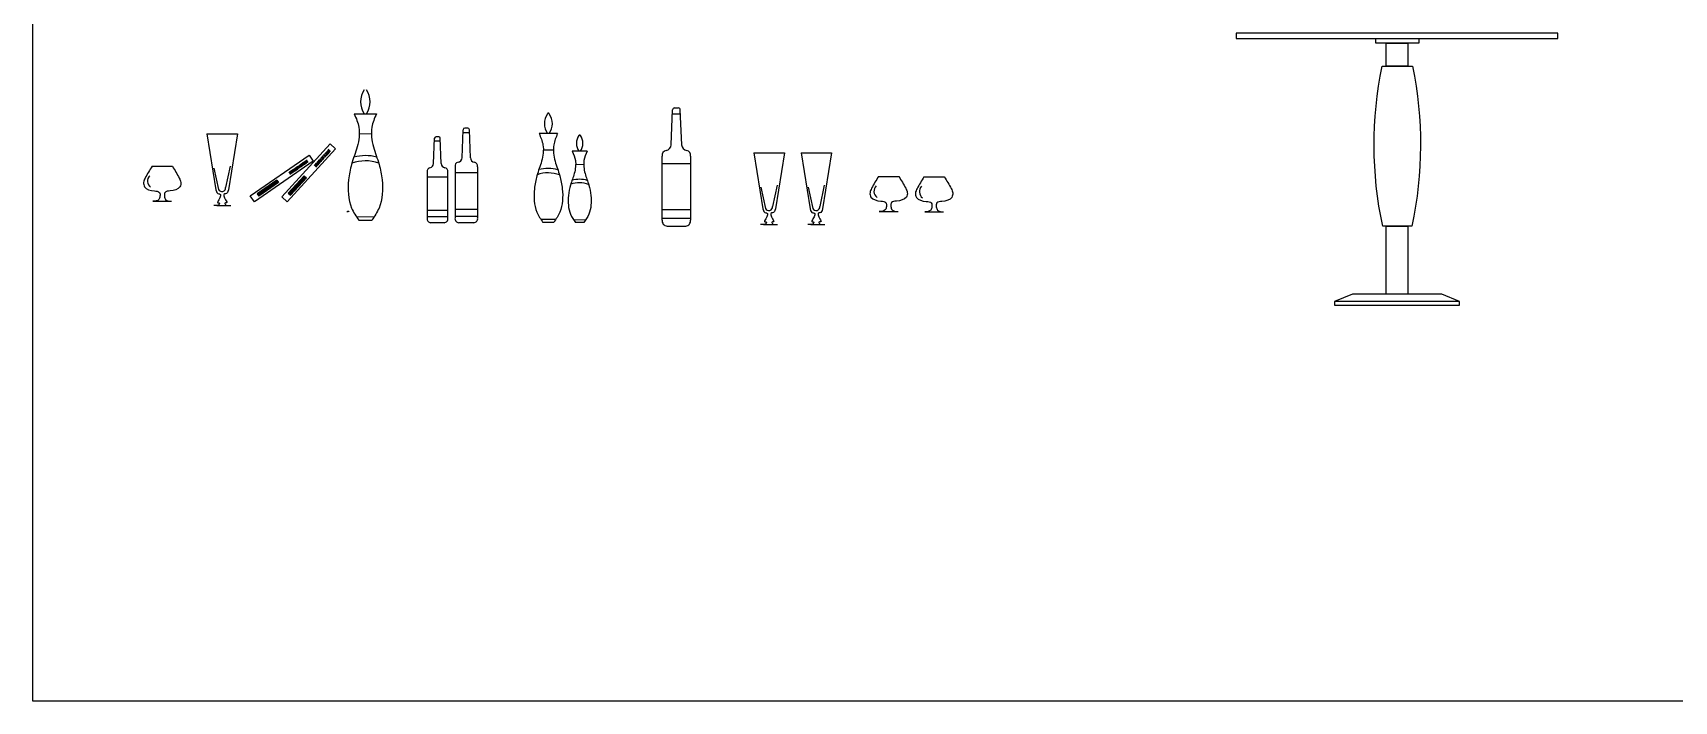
# Model space of a CAD drawing. Extents: x -42728 to 99010, y -18674 to 47645.
# Drawn here: x 73265 to 77854, y 31852 to 33720 of the extents above; entities that cross this region are included whole.
import ezdxf

# ---------------------------------------------------------------- set-up
doc = ezdxf.new("R2010")
doc.units = 0
doc.header["$LTSCALE"] = 100
doc.header["$MEASUREMENT"] = 0
doc.layers.get('0').update_dxf_attribs({"linetype": 'CONTINUOUS'})
for name, color, linetype in [('PUB_DIM', 3, 'CONTINUOUS'), ('PUB_TEXT', 7, 'CONTINUOUS'), ('QIANG', 7, 'CONTINUOUS'), ('WINDOW', 2, 'CONTINUOUS')]:
    doc.layers.add(name, color=color, linetype=linetype)

# ---------------------------------------------------------------- blocks, each defined once
blk = doc.blocks.new('ETA00020')
blk.add_line((626.3, 10.5), (276.5, 10.5))
for points in [[(1.5, 745.5), (901.3, 745.5), (901.3, 760.5), (1.5, 760.5)], [(392.1, 745.5), (512.1, 745.5), (512.1, 732.1), (392.1, 732.1)], [(421.5, 732.1), (481.3, 732.1), (481.3, 667.7), (421.5, 667.7)], [(421.5, 221.3), (481.3, 221.3), (481.3, 30.5), (421.5, 30.5)], [(326.5, 30.5), (276.5, 10.5), (276.5, 0.5), (626.3, 0.5), (626.3, 10.5), (576.3, 30.5)]]:
    blk.add_lwpolyline(points, close=True)
blk.add_lwpolyline([(493.1, 221.3), (411.3, 221.3, -0.103267), (409.5, 667.7), (494.9, 667.7, -0.103267), (493.1, 221.3, -0.87989)], format="xyb")
blk = doc.blocks.new('A$C4C541318')
at = {"layer": 'PUB_TEXT', "color": 3}
blk.add_blockref('ETA00020', (2964.2, 377.6), dxfattribs=at)
blk = doc.blocks.new('A$C755202EE')
at = {"layer": 'PUB_DIM', "color": 1}
for p, q in [((6.2, 185.5), (15.1, 185.5)), ((6.2, 182.3), (15.1, 182.3)), ((6.2, 179.1), (15.1, 179.1)), ((6.2, 176.2), (15.1, 176.2)), ((6.2, 173.8), (15.1, 173.8)), ((6.2, 170.6), (15.1, 170.6)), ((6.2, 167.3), (15.1, 167.3)), ((6.2, 164.4), (15.1, 164.4)), ((6.2, 160.4), (15.1, 160.4)), ((6.2, 157.2), (15.1, 157.2)), ((6.2, 154), (15.1, 154)), ((6.2, 151), (15.1, 151)), ((6.2, 148.6), (15.1, 148.6)), ((6.2, 145.4), (15.1, 145.4)), ((6.2, 142.2), (15.1, 142.2)), ((6.2, 139.3), (15.1, 139.3)), ((6.2, 136.1), (15.1, 136.1)), ((6.2, 132.9), (15.1, 132.9)), ((6.2, 129.6), (15.1, 129.6)), ((6.2, 126.7), (15.1, 126.7)), ((6, 85.7), (14.3, 85.7)), ((6, 85.7), (6, 19.1)), ((7.8, 85.7), (7.8, 19.1)), ((9.5, 85.7), (9.5, 19.1)), ((11, 85.7), (11, 19.1)), ((12.8, 85.7), (12.8, 19.1)), ((14.3, 85.7), (14.3, 19.1)), ((6, 19.1), (14.3, 19.1))]:
    blk.add_line(p, q, dxfattribs=at)
blk.add_lwpolyline([(0, 200), (20, 200), (20, 0), (0, 0)], close=True, dxfattribs=at)
blk = doc.blocks.new('A$C78162572')
at = {"color": 0, "extrusion": (0, 0, -1), "xscale": -1, "zscale": -1}
for p, rotation in [((-88.6, 13.5), 42.27705244468858), ((0, 16.4), 55.26741101565769)]:
    blk.add_blockref('A$C755202EE', p, dxfattribs=dict(at, rotation=rotation))
blk = doc.blocks.new('A$C79D74C15')
at = {"layer": 'QIANG', "color": 1}
for p, q in [((17.8, 165), (20.6, 236.2)), ((32.3, 240), (24.6, 240)), ((39.1, 165), (36.3, 236.2)), ((97.3, 181.6), (100.4, 259.8)), ((118, 251.1), (100, 251.1)), ((113.3, 264), (104.8, 264)), ((120.8, 181.6), (117.7, 259.8)), ((36.6, 228.2), (20.3, 228.2)), ((0, 141.8), (0, 12)), ((57.5, 12), (57.5, 141.8)), ((77.7, 156), (77.7, 13.2)), ((141, 139.6), (77.7, 139.6)), ((141, 13.2), (141, 156)), ((57.5, 126.9), (0, 126.9)), ((57.5, 33.9), (0, 33.9)), ((57.5, 16.1), (0, 16.1)), ((141, 37.2), (77.7, 37.2)), ((141, 17.7), (77.7, 17.7)), ((47.4, 0), (9.4, 0)), ((129.9, 0), (88.1, 0))]:
    blk.add_line(p, q, dxfattribs=at)
for centre, radius, start, end in [((24.6, 236), 4, 90, 177.75), ((32.3, 236), 4, 2.25, 90), ((104.8, 259.6), 4.4, 90, 177.75), ((113.3, 259.6), 4.4, 2.25, 90), ((9.8, 143.9), 10, 102.6851, 191.9863), ((5.8, 165.6), 12, 278.7412, 357.5489), ((51.1, 165.6), 12, 182.4511, 261.2588), ((47.2, 143.4), 10.5, 351.1608, 78.4634), ((88.5, 158.3), 11, 102.6851, 191.9863), ((84.1, 182.1), 13.2, 278.7412, 357.5489), ((133.9, 182.1), 13.2, 182.4511, 261.2588), ((129.6, 157.8), 11.5, 351.1608, 78.4634), ((9.8, 10), 10, 168.6897, 267.6191), ((47.1, 10.5), 10.5, 271.6632, 8.3283), ((88.6, 11), 11, 168.6897, 267.6191), ((129.6, 11.5), 11.5, 271.6632, 8.3283)]:
    blk.add_arc(centre, radius, start, end, dxfattribs=at)
blk = doc.blocks.new('A$C165B3022')
at = {"layer": 'QIANG', "color": 1}
for p, q in [((25.3, 226.9), (29.2, 324.7)), ((34.7, 330), (45.3, 330)), ((54.7, 226.9), (50.8, 324.7)), ((28.7, 313.8), (51.2, 313.8)), ((0, 16.5), (0, 195)), ((79.1, 195), (79.1, 16.5)), ((0, 174.5), (79.1, 174.5)), ((0, 46.5), (79.1, 46.5)), ((0, 22.1), (79.1, 22.1)), ((13.8, 0), (66.1, 0))]:
    blk.add_line(p, q, dxfattribs=at)
for centre, radius, start, end in [((34.7, 324.5), 5.5, 90, 177.75), ((45.3, 324.5), 5.5, 2.25, 90), ((14.2, 197.2), 14.4, 101.5366, 188.8392), ((8.8, 227.6), 16.5, 278.7412, 357.5489), ((71.1, 227.6), 16.5, 182.4511, 261.2588), ((65.6, 197.9), 13.8, 348.0137, 77.3149), ((14.3, 14.4), 14.4, 171.6717, 268.3368), ((65.5, 13.8), 13.8, 272.3809, 11.3103)]:
    blk.add_arc(centre, radius, start, end, dxfattribs=at)
blk = doc.blocks.new('A$C338C1A57')
at = {"layer": 'QIANG', "color": 1}
for p, q in [((0, 200), (85.5, 200)), ((0, 200), (25.3, 43.5)), ((85.5, 200), (60.2, 43.5)), ((19.8, 104.4), (32.5, 45.1)), ((64.9, 109.9), (52.2, 50.6)), ((27.3, 0), (58.2, 0))]:
    blk.add_line(p, q, dxfattribs=at)
blk.add_arc((42, 49.3), 10.4, 203.767, 7.4915, dxfattribs=at)
for points in [[(25.3, 43.5), (33.2, 32.4), (35.6, 32.4), (33.2, 15.8), (30.9, 7.1), (35.6, 6.3), (35.6, 5.5), (19, 0)], [(60.2, 43.5), (52.2, 32.4), (49.9, 32.4), (52.2, 15.8), (54.6, 7.1), (49.9, 6.3), (49.9, 5.5), (66.5, 0)]]:
    blk.add_spline(points, degree=3, dxfattribs=at)
blk = doc.blocks.new('A$C1DE76253')
at = {"layer": 'QIANG', "color": 1}
for p, q in [((23.8, 97.7), (80.5, 97.7)), ((25.9, 0), (78.3, 0))]:
    blk.add_line(p, q, dxfattribs=at)
blk.add_arc((32, 56.4), 21, 134.2892, 234.6299, dxfattribs=at)
for points in [[(23.8, 97.7), (4.3, 64.8), (0, 52.9), (2.7, 40.5), (30.3, 29.1), (44.3, 24.8), (45.9, 14), (42.7, 4.9), (25.9, 0)], [(80.5, 97.7), (99.9, 64.8), (104.3, 52.9), (101.6, 40.5), (74, 29.1), (60, 24.8), (58.4, 14), (61.6, 4.9), (78.3, 0)]]:
    blk.add_spline(points, degree=3, dxfattribs=at)
blk = doc.blocks.new('A$C02E70612')
at = {"layer": 'QIANG', "color": 1}
for p, q in [((16.3, 297.8), (78.3, 297.8)), ((30.5, 241.9), (64.1, 242.5)), ((22.8, 9.5), (72.3, 10.2)), ((29.3, 0), (65.4, 0))]:
    blk.add_line(p, q, dxfattribs=at)
for centre, radius, start, end in [((93.8, 331.1), 59.8, 146.19, 213.81), ((0.9, 331.1), 59.8, 326.19, 33.81), ((48.3, 55.6), 110.5, 70.7701, 110.4372), ((48.3, 55.6), 125.1, 75.7132, 105.3035)]:
    blk.add_arc(centre, radius, start, end, dxfattribs=at)
for points in [[(16.3, 297.8), (29.3, 259.9), (24.6, 205.3), (8.9, 156.3), (0.6, 112.8), (8.9, 34.2), (29.3, 0)], [(78.3, 297.8), (65.4, 259.9), (70, 205.3), (85.7, 156.3), (94.1, 112.8), (85.7, 34.2), (65.4, 0)]]:
    blk.add_spline(points, degree=3, dxfattribs=at)
blk = doc.blocks.new('A$C028F1D09')
at = {"layer": 'QIANG', "color": 1}
for p, q in [((65.3, 248.2), (13.6, 248.2)), ((53.4, 201.6), (25.4, 202.1)), ((147.7, 198.6), (106.3, 198.6)), ((138.2, 161.3), (115.8, 161.7)), ((59.9, 7.9), (18.6, 8.5)), ((143.4, 6.3), (110.4, 6.8)), ((54.5, 0), (24.4, 0)), ((139.1, 0), (115, 0))]:
    blk.add_line(p, q, dxfattribs=at)
for centre, radius, start, end in [((78.2, 275.9), 49.9, 146.19, 213.81), ((39.4, 302), 3.2, 31.9193, 148.0807), ((0.7, 275.9), 49.9, 326.19, 33.81), ((158, 220.8), 39.9, 146.19, 213.81), ((127, 241.6), 2.56, 31.9193, 148.0807), ((96, 220.8), 39.9, 326.19, 33.81), ((38.6, 46.3), 92.1, 69.5628, 109.2299), ((38.6, 46.3), 104.3, 74.6965, 104.2868), ((126.4, 37), 73.7, 69.5628, 109.2299), ((126.4, 37), 83.4, 74.6965, 104.2868)]:
    blk.add_arc(centre, radius, start, end, dxfattribs=at)
for points in [[(13.6, 248.2), (24.4, 216.6), (20.5, 171.1), (7.4, 130.3), (0.5, 94), (7.4, 28.5), (24.4, 0)], [(65.3, 248.2), (54.5, 216.6), (58.3, 171.1), (71.4, 130.3), (78.4, 94), (71.4, 28.5), (54.5, 0)], [(106.3, 198.6), (115, 173.3), (111.9, 136.9), (101.4, 104.2), (95.9, 75.2), (101.4, 22.8), (115, 0)], [(147.7, 198.6), (139.1, 173.3), (142.1, 136.9), (152.6, 104.2), (158.2, 75.2), (152.6, 22.8), (139.1, 0)]]:
    blk.add_spline(points, degree=3, dxfattribs=at)
blk = doc.blocks.new('A$C77F81984')
at = {"layer": 'QIANG', "color": 1}
for p, q in [((0, 200), (85.5, 200)), ((0, 200), (25.3, 43.5)), ((85.5, 200), (60.2, 43.5)), ((132, 200), (157.4, 43.5)), ((132, 200), (217.5, 200)), ((217.5, 200), (192.2, 43.5)), ((19.8, 104.4), (32.5, 45.1)), ((64.9, 109.9), (52.2, 50.6)), ((151.8, 104.4), (164.5, 45.1)), ((197, 109.9), (184.3, 50.6)), ((27.3, 0), (58.2, 0)), ((159.3, 0), (190.3, 0))]:
    blk.add_line(p, q, dxfattribs=at)
for centre in [(42, 49.3), (174, 49.3)]:
    blk.add_arc(centre, 10.4, 203.767, 7.4915, dxfattribs=at)
for points in [[(25.3, 43.5), (33.2, 32.4), (35.6, 32.4), (33.2, 15.8), (30.9, 7.1), (35.6, 6.3), (35.6, 5.5), (19, 0)], [(60.2, 43.5), (52.2, 32.4), (49.9, 32.4), (52.2, 15.8), (54.6, 7.1), (49.9, 6.3), (49.9, 5.5), (66.5, 0)], [(157.4, 43.5), (165.3, 32.4), (167.7, 32.4), (165.3, 15.8), (162.9, 7.1), (167.7, 6.3), (167.7, 5.5), (151, 0)], [(192.2, 43.5), (184.3, 32.4), (181.9, 32.4), (184.3, 15.8), (186.7, 7.1), (181.9, 6.3), (181.9, 5.5), (198.5, 0)]]:
    blk.add_spline(points, degree=3, dxfattribs=at)
blk = doc.blocks.new('A$C498B3866')
at = {"layer": 'QIANG', "color": 1}
for p, q in [((23.8, 98.7), (80.5, 98.7)), ((150.8, 97.7), (207.5, 97.7)), ((25.9, 0.9), (78.3, 0.9)), ((153, 0), (205.4, 0))]:
    blk.add_line(p, q, dxfattribs=at)
for centre in [(32, 57.4), (159, 56.4)]:
    blk.add_arc(centre, 21, 134.2892, 234.6299, dxfattribs=at)
for points in [[(23.8, 98.7), (4.3, 65.7), (0, 53.8), (2.7, 41.4), (30.3, 30.1), (44.3, 25.8), (45.9, 15), (42.7, 5.8), (25.9, 0.9)], [(80.5, 98.7), (99.9, 65.7), (104.3, 53.8), (101.6, 41.4), (74, 30.1), (60, 25.8), (58.4, 15), (61.6, 5.8), (78.3, 0.9)], [(150.8, 97.7), (131.4, 64.8), (127, 52.9), (129.7, 40.5), (157.3, 29.1), (171.3, 24.8), (173, 14), (169.7, 4.9), (153, 0)], [(207.5, 97.7), (227, 64.8), (231.3, 52.9), (228.6, 40.5), (201.1, 29.1), (187, 24.8), (185.4, 14), (188.6, 4.9), (205.4, 0)]]:
    blk.add_spline(points, degree=3, dxfattribs=at)

msp = doc.modelspace()

# ---------------------------------------------------------------- linework, layer by layer
for p, q in [((73264.71559, 31851.65834), (73264.71559, 38785.84455)), ((88141.13607, 31851.65834), (73264.71559, 31851.65834))]:
    msp.add_line(p, q)
at = {"layer": 'QIANG', "color": 1}
msp.add_arc((74145.98447, 33216.60183), 3.83566, 31.91925573, 148.08074427, dxfattribs=at)

# ---------------------------------------------------------------- block references
for name, p in [('A$C4C541318', (73663.55097, 32580.75773)), ('A$C02E70612', (74147.09491, 33195.77067)), ('A$C028F1D09', (74666.72618, 33189.87016)), ('A$C338C1A57', (73751.46648, 33237.07451)), ('A$C77F81984', (75280.83576, 33183.96951)), ('A$C1DE76253', (73574.3197, 33248.87553)), ('A$C498B3866', (75605.60502, 33219.37284))]:
    msp.add_blockref(name, p)
at = {"layer": 'PUB_TEXT', "color": 3}
for name, p in [('A$C165B3022', (75024.30871, 33179.63437)), ('A$C79D74C15', (74367.55564, 33189.04623))]:
    msp.add_blockref(name, p, dxfattribs=at)
at = {"layer": 'WINDOW', "color": 3}
msp.add_blockref('A$C78162572', (73872.7862, 33247.50436), dxfattribs=at)

doc.saveas('drawing.dxf')
